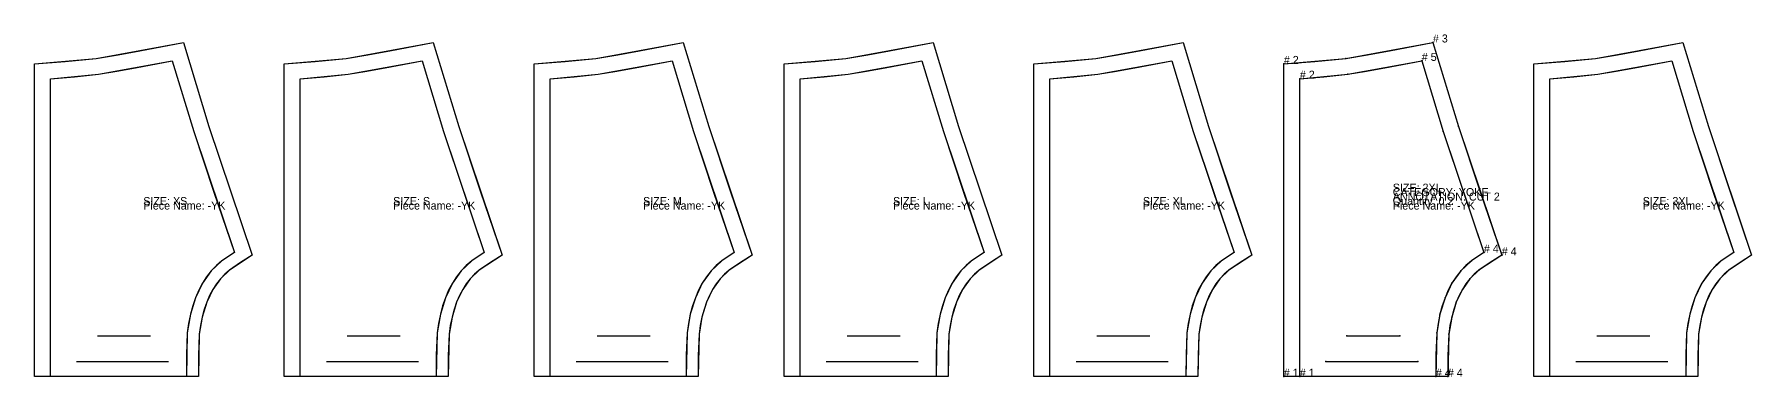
# Model space of a CAD drawing. Extents: x 0 to 1039, y 0 to 21.
# Drawn here: x 595 to 648.6, y 0 to 10.7 of the extents above; entities that cross this region are included whole.
import ezdxf

# ---------------------------------------------------------------- set-up
doc = ezdxf.new("R2010")
doc.units = 0

# ---------------------------------------------------------------- blocks, each defined once
blk = doc.blocks.new('MYRA-YK_XS')
at = {"layer": '1'}
blk.add_lwpolyline([(0, 0), (0, 9.7676), (1.9316, 9.9422), (4.6563, 10.4379), (5.4543, 7.8145), (6.8072, 3.7893), (6.0933, 3.3267), (5.8118, 3.0566), (5.5764, 2.7264), (5.3861, 2.3295), (5.2428, 1.8618), (5.1512, 1.3296), (5.1249, 0), (0, 0)], dxfattribs=at)
at = {"layer": '100'}
blk.add_line((1.9683, 1.2746), (3.6237, 1.2746), dxfattribs=at)
at = {"layer": '14'}
for points in [[(0.5, 9.3071), (1.9992, 9.4463), (4.3087, 9.8624)], [(4.3087, 9.8624), (4.978, 7.6621), (6.25, 3.8751)], [(0.5, 0), (0.5, 9.3071)], [(6.25, 3.8751), (5.8594, 3.622), (5.5268, 3.3029), (5.2523, 2.9177), (5.0358, 2.4663), (4.8773, 1.9489), (4.7768, 1.3653), (4.75, 0)], [(4.75, 0)]]:
    blk.add_lwpolyline(points, dxfattribs=at)
at = {"layer": '5'}
blk.add_line((1.3148, 0.4757), (4.1898, 0.4757), dxfattribs=at)
at = {"layer": '6'}
blk.add_line((5.1249, 0), (0, 0), dxfattribs=at)
at = {"layer": '7'}
blk.add_line((1.3148, 0.4757), (4.1898, 0.4757), dxfattribs=at)
at = {"layer": '84'}
blk.add_lwpolyline([(0, 0), (0, 9.7676), (0.967, 9.8443), (1.9316, 9.9422), (2.6152, 10.0511), (3.2963, 10.175), (4.6563, 10.4379), (5.4543, 7.8145), (6.1236, 5.7996), (6.8072, 3.7893), (6.4445, 3.566), (6.0933, 3.3267), (5.9463, 3.1982), (5.8118, 3.0566), (5.6869, 2.8967), (5.5764, 2.7264), (5.4735, 2.5318), (5.3861, 2.3295), (5.3066, 2.0981), (5.2428, 1.8618), (5.1879, 1.5972), (5.1512, 1.3296), (5.1258, 0.6655), (5.1249, 0), (0, 0)], dxfattribs=at)
at = {"layer": '87'}
for points in [[(0.5, 9.3071), (1.2505, 9.3689), (1.9992, 9.4463), (2.5785, 9.5382), (3.1559, 9.6422), (4.3087, 9.8624)], [(4.3087, 9.8624), (4.978, 7.6621), (5.6073, 5.7664), (6.25, 3.8751)], [(0.5, 0), (0.5, 9.3071)], [(6.25, 3.8751), (5.8594, 3.622), (5.6858, 3.4701), (5.5268, 3.3029), (5.3811, 3.1164), (5.2523, 2.9177), (5.1352, 2.6963), (5.0358, 2.4663), (4.9478, 2.2103), (4.8773, 1.9489), (4.8171, 1.6587), (4.7768, 1.3653), (4.7508, 0.6834), (4.75, 0)], [(4.75, 0)]]:
    blk.add_lwpolyline(points, dxfattribs=at)
at = {"layer": '1'}
for s, p in [('SIZE: XS', (3.4036, 5.3589)), ('Piece Name: -YK', (3.4036, 5.2189))]:
    blk.add_text(s, height=0.25, dxfattribs=at).set_placement(p)
blk = doc.blocks.new('MYRA-YK_S')
at = {"layer": '1'}
blk.add_lwpolyline([(0, 0), (0, 9.7676), (1.9316, 9.9422), (4.6563, 10.4379), (5.4543, 7.8145), (6.8072, 3.7893), (6.0933, 3.3267), (5.8118, 3.0566), (5.5764, 2.7264), (5.3861, 2.3295), (5.2428, 1.8618), (5.1512, 1.3296), (5.1249, 0), (0, 0)], dxfattribs=at)
at = {"layer": '100'}
blk.add_line((1.9683, 1.2746), (3.6237, 1.2746), dxfattribs=at)
at = {"layer": '14'}
for points in [[(0.5, 9.3071), (1.9992, 9.4463), (4.3087, 9.8624)], [(4.3087, 9.8624), (4.978, 7.6621), (6.25, 3.8751)], [(0.5, 0), (0.5, 9.3071)], [(6.25, 3.8751), (5.8594, 3.622), (5.5268, 3.3029), (5.2523, 2.9177), (5.0358, 2.4663), (4.8773, 1.9489), (4.7768, 1.3653), (4.75, 0)], [(4.75, 0)]]:
    blk.add_lwpolyline(points, dxfattribs=at)
at = {"layer": '5'}
blk.add_line((1.3148, 0.4757), (4.1898, 0.4757), dxfattribs=at)
at = {"layer": '6'}
blk.add_line((5.1249, 0), (0, 0), dxfattribs=at)
at = {"layer": '7'}
blk.add_line((1.3148, 0.4757), (4.1898, 0.4757), dxfattribs=at)
at = {"layer": '84'}
blk.add_lwpolyline([(0, 0), (0, 9.7676), (0.967, 9.8443), (1.9316, 9.9422), (2.6152, 10.0511), (3.2963, 10.175), (4.6563, 10.4379), (5.4543, 7.8145), (6.1236, 5.7996), (6.8072, 3.7893), (6.4445, 3.566), (6.0933, 3.3267), (5.9463, 3.1982), (5.8118, 3.0566), (5.6869, 2.8967), (5.5764, 2.7264), (5.4735, 2.5318), (5.3861, 2.3295), (5.3066, 2.0981), (5.2428, 1.8618), (5.1879, 1.5972), (5.1512, 1.3296), (5.1258, 0.6655), (5.1249, 0), (0, 0)], dxfattribs=at)
at = {"layer": '87'}
for points in [[(0.5, 9.3071), (1.2505, 9.3689), (1.9992, 9.4463), (2.5785, 9.5382), (3.1559, 9.6422), (4.3087, 9.8624)], [(4.3087, 9.8624), (4.978, 7.6621), (5.6073, 5.7664), (6.25, 3.8751)], [(0.5, 0), (0.5, 9.3071)], [(6.25, 3.8751), (5.8594, 3.622), (5.6858, 3.4701), (5.5268, 3.3029), (5.3811, 3.1164), (5.2523, 2.9177), (5.1352, 2.6963), (5.0358, 2.4663), (4.9478, 2.2103), (4.8773, 1.9489), (4.8171, 1.6587), (4.7768, 1.3653), (4.7508, 0.6834), (4.75, 0)], [(4.75, 0)]]:
    blk.add_lwpolyline(points, dxfattribs=at)
at = {"layer": '1'}
for s, p in [('SIZE: S', (3.4036, 5.3589)), ('Piece Name: -YK', (3.4036, 5.2189))]:
    blk.add_text(s, height=0.25, dxfattribs=at).set_placement(p)
blk = doc.blocks.new('MYRA-YK_M')
at = {"layer": '1'}
blk.add_lwpolyline([(0, 0), (0, 9.7676), (1.9316, 9.9422), (4.6563, 10.4379), (5.4543, 7.8145), (6.8072, 3.7893), (6.0933, 3.3267), (5.8118, 3.0566), (5.5764, 2.7264), (5.3861, 2.3295), (5.2428, 1.8618), (5.1512, 1.3296), (5.1249, 0), (0, 0)], dxfattribs=at)
at = {"layer": '100'}
blk.add_line((1.9683, 1.2746), (3.6237, 1.2746), dxfattribs=at)
at = {"layer": '14'}
for points in [[(0.5, 9.3071), (1.9992, 9.4463), (4.3087, 9.8624)], [(4.3087, 9.8624), (4.978, 7.6621), (6.25, 3.8751)], [(0.5, 0), (0.5, 9.3071)], [(6.25, 3.8751), (5.8594, 3.622), (5.5268, 3.3029), (5.2523, 2.9177), (5.0358, 2.4663), (4.8773, 1.9489), (4.7768, 1.3653), (4.75, 0)], [(4.75, 0)]]:
    blk.add_lwpolyline(points, dxfattribs=at)
at = {"layer": '5'}
blk.add_line((1.3148, 0.4757), (4.1898, 0.4757), dxfattribs=at)
at = {"layer": '6'}
blk.add_line((5.1249, 0), (0, 0), dxfattribs=at)
at = {"layer": '7'}
blk.add_line((1.3148, 0.4757), (4.1898, 0.4757), dxfattribs=at)
at = {"layer": '84'}
blk.add_lwpolyline([(0, 0), (0, 9.7676), (0.967, 9.8443), (1.9316, 9.9422), (2.6152, 10.0511), (3.2963, 10.175), (4.6563, 10.4379), (5.4543, 7.8145), (6.1236, 5.7996), (6.8072, 3.7893), (6.4445, 3.566), (6.0933, 3.3267), (5.9463, 3.1982), (5.8118, 3.0566), (5.6869, 2.8967), (5.5764, 2.7264), (5.4735, 2.5318), (5.3861, 2.3295), (5.3066, 2.0981), (5.2428, 1.8618), (5.1879, 1.5972), (5.1512, 1.3296), (5.1258, 0.6655), (5.1249, 0), (0, 0)], dxfattribs=at)
at = {"layer": '87'}
for points in [[(0.5, 9.3071), (1.2505, 9.3689), (1.9992, 9.4463), (2.5785, 9.5382), (3.1559, 9.6422), (4.3087, 9.8624)], [(4.3087, 9.8624), (4.978, 7.6621), (5.6073, 5.7664), (6.25, 3.8751)], [(0.5, 0), (0.5, 9.3071)], [(6.25, 3.8751), (5.8594, 3.622), (5.6858, 3.4701), (5.5268, 3.3029), (5.3811, 3.1164), (5.2523, 2.9177), (5.1352, 2.6963), (5.0358, 2.4663), (4.9478, 2.2103), (4.8773, 1.9489), (4.8171, 1.6587), (4.7768, 1.3653), (4.7508, 0.6834), (4.75, 0)], [(4.75, 0)]]:
    blk.add_lwpolyline(points, dxfattribs=at)
at = {"layer": '1'}
for s, p in [('SIZE: M', (3.4036, 5.3589)), ('Piece Name: -YK', (3.4036, 5.2189))]:
    blk.add_text(s, height=0.25, dxfattribs=at).set_placement(p)
blk = doc.blocks.new('MYRA-YK_L')
at = {"layer": '1'}
blk.add_lwpolyline([(0, 0), (0, 9.7676), (1.9316, 9.9422), (4.6563, 10.4379), (5.4543, 7.8145), (6.8072, 3.7893), (6.0933, 3.3267), (5.8118, 3.0566), (5.5764, 2.7264), (5.3861, 2.3295), (5.2428, 1.8618), (5.1512, 1.3296), (5.1249, 0), (0, 0)], dxfattribs=at)
at = {"layer": '100'}
blk.add_line((1.9683, 1.2746), (3.6237, 1.2746), dxfattribs=at)
at = {"layer": '14'}
for points in [[(0.5, 9.3071), (1.9992, 9.4463), (4.3087, 9.8624)], [(4.3087, 9.8624), (4.978, 7.6621), (6.25, 3.8751)], [(0.5, 0), (0.5, 9.3071)], [(6.25, 3.8751), (5.8594, 3.622), (5.5268, 3.3029), (5.2523, 2.9177), (5.0358, 2.4663), (4.8773, 1.9489), (4.7768, 1.3653), (4.75, 0)], [(4.75, 0)]]:
    blk.add_lwpolyline(points, dxfattribs=at)
at = {"layer": '5'}
blk.add_line((1.3148, 0.4757), (4.1898, 0.4757), dxfattribs=at)
at = {"layer": '6'}
blk.add_line((5.1249, 0), (0, 0), dxfattribs=at)
at = {"layer": '7'}
blk.add_line((1.3148, 0.4757), (4.1898, 0.4757), dxfattribs=at)
at = {"layer": '84'}
blk.add_lwpolyline([(0, 0), (0, 9.7676), (0.967, 9.8443), (1.9316, 9.9422), (2.6152, 10.0511), (3.2963, 10.175), (4.6563, 10.4379), (5.4543, 7.8145), (6.1236, 5.7996), (6.8072, 3.7893), (6.4445, 3.566), (6.0933, 3.3267), (5.9463, 3.1982), (5.8118, 3.0566), (5.6869, 2.8967), (5.5764, 2.7264), (5.4735, 2.5318), (5.3861, 2.3295), (5.3066, 2.0981), (5.2428, 1.8618), (5.1879, 1.5972), (5.1512, 1.3296), (5.1258, 0.6655), (5.1249, 0), (0, 0)], dxfattribs=at)
at = {"layer": '87'}
for points in [[(0.5, 9.3071), (1.2505, 9.3689), (1.9992, 9.4463), (2.5785, 9.5382), (3.1559, 9.6422), (4.3087, 9.8624)], [(4.3087, 9.8624), (4.978, 7.6621), (5.6073, 5.7664), (6.25, 3.8751)], [(0.5, 0), (0.5, 9.3071)], [(6.25, 3.8751), (5.8594, 3.622), (5.6858, 3.4701), (5.5268, 3.3029), (5.3811, 3.1164), (5.2523, 2.9177), (5.1352, 2.6963), (5.0358, 2.4663), (4.9478, 2.2103), (4.8773, 1.9489), (4.8171, 1.6587), (4.7768, 1.3653), (4.7508, 0.6834), (4.75, 0)], [(4.75, 0)]]:
    blk.add_lwpolyline(points, dxfattribs=at)
at = {"layer": '1'}
for s, p in [('SIZE: L', (3.4036, 5.3589)), ('Piece Name: -YK', (3.4036, 5.2189))]:
    blk.add_text(s, height=0.25, dxfattribs=at).set_placement(p)
blk = doc.blocks.new('MYRA-YK_XL')
at = {"layer": '1'}
blk.add_lwpolyline([(0, 0), (0, 9.7676), (1.9316, 9.9422), (4.6563, 10.4379), (5.4543, 7.8145), (6.8072, 3.7893), (6.0933, 3.3267), (5.8118, 3.0566), (5.5764, 2.7264), (5.3861, 2.3295), (5.2428, 1.8618), (5.1512, 1.3296), (5.1249, 0), (0, 0)], dxfattribs=at)
at = {"layer": '100'}
blk.add_line((1.9683, 1.2746), (3.6237, 1.2746), dxfattribs=at)
at = {"layer": '14'}
for points in [[(0.5, 9.3071), (1.9992, 9.4463), (4.3087, 9.8624)], [(4.3087, 9.8624), (4.978, 7.6621), (6.25, 3.8751)], [(0.5, 0), (0.5, 9.3071)], [(6.25, 3.8751), (5.8594, 3.622), (5.5268, 3.3029), (5.2523, 2.9177), (5.0358, 2.4663), (4.8773, 1.9489), (4.7768, 1.3653), (4.75, 0)], [(4.75, 0)]]:
    blk.add_lwpolyline(points, dxfattribs=at)
at = {"layer": '5'}
blk.add_line((1.3148, 0.4757), (4.1898, 0.4757), dxfattribs=at)
at = {"layer": '6'}
blk.add_line((5.1249, 0), (0, 0), dxfattribs=at)
at = {"layer": '7'}
blk.add_line((1.3148, 0.4757), (4.1898, 0.4757), dxfattribs=at)
at = {"layer": '84'}
blk.add_lwpolyline([(0, 0), (0, 9.7676), (0.967, 9.8443), (1.9316, 9.9422), (2.6152, 10.0511), (3.2963, 10.175), (4.6563, 10.4379), (5.4543, 7.8145), (6.1236, 5.7996), (6.8072, 3.7893), (6.4445, 3.566), (6.0933, 3.3267), (5.9463, 3.1982), (5.8118, 3.0566), (5.6869, 2.8967), (5.5764, 2.7264), (5.4735, 2.5318), (5.3861, 2.3295), (5.3066, 2.0981), (5.2428, 1.8618), (5.1879, 1.5972), (5.1512, 1.3296), (5.1258, 0.6655), (5.1249, 0), (0, 0)], dxfattribs=at)
at = {"layer": '87'}
for points in [[(0.5, 9.3071), (1.2505, 9.3689), (1.9992, 9.4463), (2.5785, 9.5382), (3.1559, 9.6422), (4.3087, 9.8624)], [(4.3087, 9.8624), (4.978, 7.6621), (5.6073, 5.7664), (6.25, 3.8751)], [(0.5, 0), (0.5, 9.3071)], [(6.25, 3.8751), (5.8594, 3.622), (5.6858, 3.4701), (5.5268, 3.3029), (5.3811, 3.1164), (5.2523, 2.9177), (5.1352, 2.6963), (5.0358, 2.4663), (4.9478, 2.2103), (4.8773, 1.9489), (4.8171, 1.6587), (4.7768, 1.3653), (4.7508, 0.6834), (4.75, 0)], [(4.75, 0)]]:
    blk.add_lwpolyline(points, dxfattribs=at)
at = {"layer": '1'}
for s, p in [('SIZE: XL', (3.4036, 5.3589)), ('Piece Name: -YK', (3.4036, 5.2189))]:
    blk.add_text(s, height=0.25, dxfattribs=at).set_placement(p)
blk = doc.blocks.new('MYRA-YK_2XL')
at = {"layer": '1'}
blk.add_lwpolyline([(0, 0), (0, 9.7676), (1.9316, 9.9422), (4.6563, 10.4379), (5.4543, 7.8145), (6.8072, 3.7893), (6.0933, 3.3267), (5.8118, 3.0566), (5.5764, 2.7264), (5.3861, 2.3295), (5.2428, 1.8618), (5.1512, 1.3296), (5.1249, 0), (0, 0)], dxfattribs=at)
at = {"layer": '100'}
blk.add_line((1.9683, 1.2746), (3.6237, 1.2746), dxfattribs=at)
at = {"layer": '14'}
for points in [[(0.5, 9.3071), (1.9992, 9.4463), (4.3087, 9.8624)], [(4.3087, 9.8624), (4.978, 7.6621), (6.25, 3.8751)], [(0.5, 0), (0.5, 9.3071)], [(6.25, 3.8751), (5.8594, 3.622), (5.5268, 3.3029), (5.2523, 2.9177), (5.0358, 2.4663), (4.8773, 1.9489), (4.7768, 1.3653), (4.75, 0)], [(4.75, 0)]]:
    blk.add_lwpolyline(points, dxfattribs=at)
at = {"layer": '2'}
for p in [(4.6563, 10.4379), (0, 9.7676), (4.3087, 9.8624), (4.3087, 9.8624), (0.5, 9.3071), (0.5, 9.3071), (6.25, 3.8751), (6.25, 3.8751), (6.8072, 3.7893), (1.9683, 1.2746), (3.6237, 1.2746), (0, 0), (0, 0), (0.5, 0), (0.5, 0), (1.3148, 0.4757), (4.1898, 0.4757), (4.75, 0), (4.75, 0), (5.1249, 0)]:
    blk.add_point(p, dxfattribs=at)
at = {"layer": '3'}
for p in [(1.9316, 9.9422), (1.9992, 9.4463), (4.978, 7.6621), (5.4543, 7.8145), (5.5268, 3.3029), (5.8594, 3.622), (6.0933, 3.3267), (5.2523, 2.9177), (5.5764, 2.7264), (5.8118, 3.0566), (5.0358, 2.4663), (5.3861, 2.3295), (4.8773, 1.9489), (5.2428, 1.8618), (4.7768, 1.3653), (5.1512, 1.3296)]:
    blk.add_point(p, dxfattribs=at)
at = {"layer": '5'}
blk.add_line((1.3148, 0.4757), (4.1898, 0.4757), dxfattribs=at)
at = {"layer": '6'}
blk.add_line((5.1249, 0), (0, 0), dxfattribs=at)
at = {"layer": '7'}
blk.add_line((1.3148, 0.4757), (4.1898, 0.4757), dxfattribs=at)
at = {"layer": '80'}
for p in [(0, 0, 0.188), (0.5, 0, 0.188), (4.75, 0, 0.188), (5.1249, 0, 0.188)]:
    blk.add_point(p, dxfattribs=at)
at = {"layer": '84'}
blk.add_lwpolyline([(0, 0), (0, 9.7676), (0.967, 9.8443), (1.9316, 9.9422), (2.6152, 10.0511), (3.2963, 10.175), (4.6563, 10.4379), (5.4543, 7.8145), (6.1236, 5.7996), (6.8072, 3.7893), (6.4445, 3.566), (6.0933, 3.3267), (5.9463, 3.1982), (5.8118, 3.0566), (5.6869, 2.8967), (5.5764, 2.7264), (5.4735, 2.5318), (5.3861, 2.3295), (5.3066, 2.0981), (5.2428, 1.8618), (5.1879, 1.5972), (5.1512, 1.3296), (5.1258, 0.6655), (5.1249, 0), (0, 0)], dxfattribs=at)
at = {"layer": '87'}
for points in [[(0.5, 9.3071), (1.2505, 9.3689), (1.9992, 9.4463), (2.5785, 9.5382), (3.1559, 9.6422), (4.3087, 9.8624)], [(4.3087, 9.8624), (4.978, 7.6621), (5.6073, 5.7664), (6.25, 3.8751)], [(0.5, 0), (0.5, 9.3071)], [(6.25, 3.8751), (5.8594, 3.622), (5.6858, 3.4701), (5.5268, 3.3029), (5.3811, 3.1164), (5.2523, 2.9177), (5.1352, 2.6963), (5.0358, 2.4663), (4.9478, 2.2103), (4.8773, 1.9489), (4.8171, 1.6587), (4.7768, 1.3653), (4.7508, 0.6834), (4.75, 0)], [(4.75, 0)]]:
    blk.add_lwpolyline(points, dxfattribs=at)
at = {"layer": '1'}
for s, p in [('# 3', (4.6563, 10.4379)), ('# 2', (0, 9.7676)), ('SIZE: 2XL', (3.4036, 5.7789)), ('ANNOTATION: CUT 2', (3.4036, 5.4989)), ('Quantity: 0,2', (3.4036, 5.3589)), ('CATEGORY: YOKE', (3.4036, 5.6389)), ('Piece Name: -YK', (3.4036, 5.2189)), ('# 4', (6.8072, 3.7893)), ('# 1', (0, 0))]:
    blk.add_text(s, height=0.25, dxfattribs=at).set_placement(p)
at = {"layer": '14'}
for s, p in [('# 5', (4.3087, 9.8624)), ('# 2', (0.5, 9.3071)), ('# 2', (0.5, 9.3071)), ('# 4', (6.25, 3.8751)), ('# 4', (6.25, 3.8751)), ('# 1', (0.5, 0)), ('# 4', (4.75, 0))]:
    blk.add_text(s, height=0.25, dxfattribs=at).set_placement(p)
at = {"layer": '80'}
for s, p in [('# 1', (0, 0)), ('# 1', (0.5, 0)), ('# 4', (4.75, 0)), ('# 4', (5.1249, 0))]:
    blk.add_text(s, height=0.25, dxfattribs=at).set_placement(p)
blk = doc.blocks.new('MYRA-YK_3XL')
at = {"layer": '1'}
blk.add_lwpolyline([(0, 0), (0, 9.7676), (1.9316, 9.9422), (4.6563, 10.4379), (5.4543, 7.8145), (6.8072, 3.7893), (6.0933, 3.3267), (5.8118, 3.0566), (5.5764, 2.7264), (5.3861, 2.3295), (5.2428, 1.8618), (5.1512, 1.3296), (5.1249, 0), (0, 0)], dxfattribs=at)
at = {"layer": '100'}
blk.add_line((1.9683, 1.2746), (3.6237, 1.2746), dxfattribs=at)
at = {"layer": '14'}
for points in [[(0.5, 9.3071), (1.9992, 9.4463), (4.3087, 9.8624)], [(4.3087, 9.8624), (4.978, 7.6621), (6.25, 3.8751)], [(0.5, 0), (0.5, 9.3071)], [(6.25, 3.8751), (5.8594, 3.622), (5.5268, 3.3029), (5.2523, 2.9177), (5.0358, 2.4663), (4.8773, 1.9489), (4.7768, 1.3653), (4.75, 0)], [(4.75, 0)]]:
    blk.add_lwpolyline(points, dxfattribs=at)
at = {"layer": '5'}
blk.add_line((1.3148, 0.4757), (4.1898, 0.4757), dxfattribs=at)
at = {"layer": '6'}
blk.add_line((5.1249, 0), (0, 0), dxfattribs=at)
at = {"layer": '7'}
blk.add_line((1.3148, 0.4757), (4.1898, 0.4757), dxfattribs=at)
at = {"layer": '84'}
blk.add_lwpolyline([(0, 0), (0, 9.7676), (0.967, 9.8443), (1.9316, 9.9422), (2.6152, 10.0511), (3.2963, 10.175), (4.6563, 10.4379), (5.4543, 7.8145), (6.1236, 5.7996), (6.8072, 3.7893), (6.4445, 3.566), (6.0933, 3.3267), (5.9463, 3.1982), (5.8118, 3.0566), (5.6869, 2.8967), (5.5764, 2.7264), (5.4735, 2.5318), (5.3861, 2.3295), (5.3066, 2.0981), (5.2428, 1.8618), (5.1879, 1.5972), (5.1512, 1.3296), (5.1258, 0.6655), (5.1249, 0), (0, 0)], dxfattribs=at)
at = {"layer": '87'}
for points in [[(0.5, 9.3071), (1.2505, 9.3689), (1.9992, 9.4463), (2.5785, 9.5382), (3.1559, 9.6422), (4.3087, 9.8624)], [(4.3087, 9.8624), (4.978, 7.6621), (5.6073, 5.7664), (6.25, 3.8751)], [(0.5, 0), (0.5, 9.3071)], [(6.25, 3.8751), (5.8594, 3.622), (5.6858, 3.4701), (5.5268, 3.3029), (5.3811, 3.1164), (5.2523, 2.9177), (5.1352, 2.6963), (5.0358, 2.4663), (4.9478, 2.2103), (4.8773, 1.9489), (4.8171, 1.6587), (4.7768, 1.3653), (4.7508, 0.6834), (4.75, 0)], [(4.75, 0)]]:
    blk.add_lwpolyline(points, dxfattribs=at)
at = {"layer": '1'}
for s, p in [('SIZE: 3XL', (3.4036, 5.3589)), ('Piece Name: -YK', (3.4036, 5.2189))]:
    blk.add_text(s, height=0.25, dxfattribs=at).set_placement(p)

msp = doc.modelspace()

# ---------------------------------------------------------------- block references
at = {"layer": '1'}
for name, p in [('MYRA-YK_XS', (594.967, 0)), ('MYRA-YK_S', (602.7742, 0)), ('MYRA-YK_M', (610.5814, 0)), ('MYRA-YK_L', (618.3886, 0)), ('MYRA-YK_XL', (626.1958, 0)), ('MYRA-YK_2XL', (634.003, 0)), ('MYRA-YK_3XL', (641.8102, 0))]:
    msp.add_blockref(name, p, dxfattribs=at)

doc.saveas('drawing.dxf')
